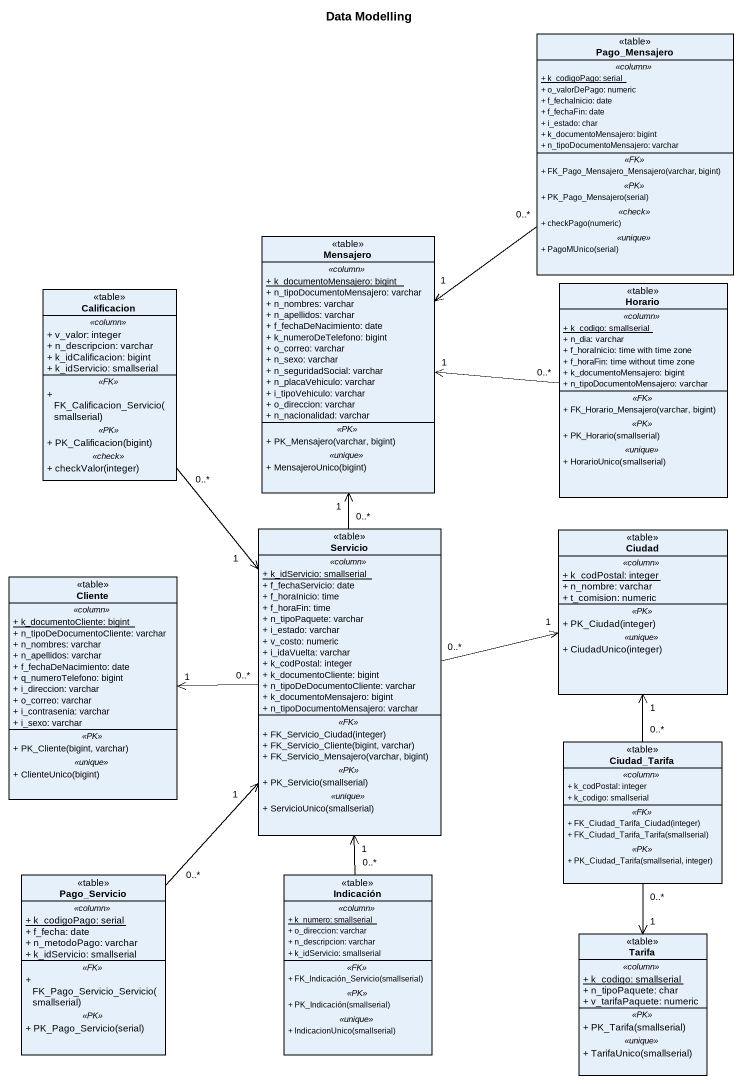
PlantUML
@startuml
title Data Modelling
hide circle
hide empty members
skinparam classAttributeIconSize 0
class Pago_Mensajero <<table>> {
  .. <<column>> ..
  {static} + k_codigoPago: serial
  + o_valorDePago: numeric
  + f_fechaInicio: date
  + f_fechaFin: date
  + i_estado: char
  + k_documentoMensajero: bigint
  + n_tipoDocumentoMensajero: varchar
  .. <<FK>> ..
  + FK_Pago_Mensajero_Mensajero(varchar, bigint)
  .. <<PK>> ..
  + PK_Pago_Mensajero(serial)
  .. <<check>> ..
  + checkPago(numeric)
  .. <<unique>> ..
  + PagoMUnico(serial)
}
class Mensajero <<table>> {
  .. <<column>> ..
  {static} + k_documentoMensajero: bigint
  + n_tipoDocumentoMensajero: varchar
  + n_nombres: varchar
  + n_apellidos: varchar
  + f_fechaDeNacimiento: date
  + k_numeroDeTelefono: bigint
  + o_correo: varchar
  + n_sexo: varchar
  + n_seguridadSocial: varchar
  + n_placaVehiculo: varchar
  + i_tipoVehiculo: varchar
  + o_direccion: varchar
  + n_nacionalidad: varchar
  .. <<PK>> ..
  + PK_Mensajero(varchar, bigint)
  .. <<unique>> ..
  + MensajeroUnico(bigint)
}
class Calificacion <<table>> {
  .. <<column>> ..
  + v_valor: integer
  + n_descripcion: varchar
  + k_idCalificacion: bigint
  + k_idServicio: smallserial
  .. <<FK>> ..
  + FK_Calificacion_Servicio(smallserial)
  .. <<PK>> ..
  + PK_Calificacion(bigint)
  .. <<check>> ..
  + checkValor(integer)
}
class Horario <<table>> {
  .. <<column>> ..
  {static} + k_codigo: smallserial
  + n_dia: varchar
  + f_horaInicio: time with time zone
  + f_horaFin: time without time zone
  + k_documentoMensajero: bigint
  + n_tipoDocumentoMensajero: varchar
  .. <<FK>> ..
  + FK_Horario_Mensajero(varchar, bigint)
  .. <<PK>> ..
  + PK_Horario(smallserial)
  .. <<unique>> ..
  + HorarioUnico(smallserial)
}
class Servicio <<table>> {
  .. <<column>> ..
  {static} + k_idServicio: smallserial
  + f_fechaServicio: date
  + f_horaInicio: time
  + f_horaFin: time
  + n_tipoPaquete: varchar
  + i_estado: varchar
  + v_costo: numeric
  + i_idaVuelta: varchar
  + k_codPostal: integer
  + k_documentoCliente: bigint
  + n_tipoDeDocumentoCliente: varchar
  + k_documentoMensajero: bigint
  + n_tipoDocumentoMensajero: varchar
  .. <<FK>> ..
  + FK_Servicio_Ciudad(integer)
  + FK_Servicio_Cliente(bigint, varchar)
  + FK_Servicio_Mensajero(varchar, bigint)
  .. <<PK>> ..
  + PK_Servicio(smallserial)
  .. <<unique>> ..
  + ServicioUnico(smallserial)
}
class Ciudad <<table>> {
  .. <<column>> ..
  {static} + k_codPostal: integer
  + n_nombre: varchar
  + t_comision: numeric
  .. <<PK>> ..
  + PK_Ciudad(integer)
  .. <<unique>> ..
  + CiudadUnico(integer)
}
class Cliente <<table>> {
  .. <<column>> ..
  {static} + k_documentoCliente: bigint
  + n_tipoDeDocumentoCliente: varchar
  + n_nombres: varchar
  + n_apellidos: varchar
  + f_fechaDeNacimiento: date
  + q_numeroTelefono: bigint
  + i_direccion: varchar
  + o_correo: varchar
  + i_contrasenia: varchar
  + i_sexo: varchar
  .. <<PK>> ..
  + PK_Cliente(bigint, varchar)
  .. <<unique>> ..
  + ClienteUnico(bigint)
}
class Ciudad_Tarifa <<table>> {
  .. <<column>> ..
  + k_codPostal: integer
  + k_codigo: smallserial
  .. <<FK>> ..
  + FK_Ciudad_Tarifa_Ciudad(integer)
  + FK_Ciudad_Tarifa_Tarifa(smallserial)
  .. <<PK>> ..
  + PK_Ciudad_Tarifa(smallserial, integer)
}
class Pago_Servicio <<table>> {
  .. <<column>> ..
  {static} + k_codigoPago: serial
  + f_fecha: date
  + n_metodoPago: varchar
  + k_idServicio: smallserial
  .. <<FK>> ..
  + FK_Pago_Servicio_Servicio(smallserial)
  .. <<PK>> ..
  + PK_Pago_Servicio(serial)
}
class Indicación <<table>> {
  .. <<column>> ..
  {static} + k_numero: smallserial
  + o_direccion: varchar
  + n_descripcion: varchar
  + k_idServicio: smallserial
  .. <<FK>> ..
  + FK_Indicación_Servicio(smallserial)
  .. <<PK>> ..
  + PK_Indicación(smallserial)
  .. <<unique>> ..
  + IndicacionUnico(smallserial)
}
class Tarifa <<table>> {
  .. <<column>> ..
  {static} + k_codigo: smallserial
  + n_tipoPaquete: char
  + v_tarifaPaquete: numeric
  .. <<PK>> ..
  + PK_Tarifa(smallserial)
  .. <<unique>> ..
  + TarifaUnico(smallserial)
}
Pago_Mensajero "0..*" --> "1" Mensajero
Calificacion "0..*" --> "1" Servicio
Horario "0..*" -left-> "1" Mensajero
Servicio "0..*" -up-> "1" Mensajero
Servicio "0..*" -right-> "1" Ciudad
Servicio "0..*" -left-> "1" Cliente
Ciudad_Tarifa "0..*" -up-> "1" Ciudad
Ciudad_Tarifa "0..*" --> "1" Tarifa
Pago_Servicio "0..*" -up-> "1" Servicio
Indicación "0..*" -up-> "1" Servicio
@enduml
